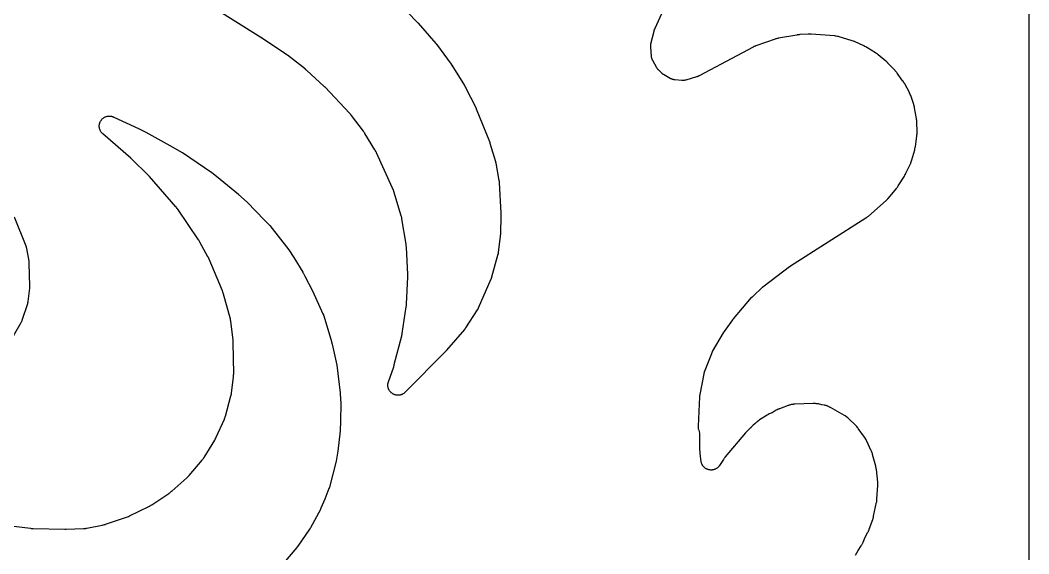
# Model space of a CAD drawing. Header units: millimetres. Extents: x 0 to 300, y 0 to 300.
# Drawn here: x 150 to 300, y 141.2 to 220.6 of the extents above; entities that cross this region are included whole.
import ezdxf

# ---------------------------------------------------------------- set-up
doc = ezdxf.new("R2010")
doc.units = ezdxf.units.MM
doc.layers.add('CUT', color=7, linetype='CONTINUOUS')

msp = doc.modelspace()

# ---------------------------------------------------------------- linework, layer by layer
at = {"layer": 'CUT'}
for points in [[(1.4375, 300.0625), (298.512, 300.0625), (299.3973, 300.0625), (299.4708, 300.0589), (299.5289, 300.0503), (299.586, 300.036), (299.6414, 300.0162), (299.6945, 299.991), (299.745, 299.9608), (299.7922, 299.9257), (299.8358, 299.8863), (299.8753, 299.8427), (299.9103, 299.7954), (299.9405, 299.745), (299.9657, 299.6918), (299.9855, 299.6365), (299.9998, 299.5794), (300.0084, 299.5212), (300.012, 299.4478), (300.012, 298.5625), (300.012, 1.4375)], [(206.1236, 223.3927), (209.0879, 220.3189), (209.0914, 220.3152), (209.0996, 220.3066), (209.1032, 220.3028), (209.1113, 220.2942), (209.1156, 220.2896), (209.1256, 220.2788), (209.1299, 220.2742), (209.1366, 220.2669), (209.1408, 220.2623), (209.1505, 220.2515), (209.1542, 220.2475), (209.1622, 220.2384), (209.1733, 220.2258), (209.1782, 220.2202), (211.7863, 217.1952), (211.7909, 217.1898), (211.8018, 217.177), (211.8064, 217.1715), (211.8171, 217.1586), (211.8228, 217.1518), (211.8359, 217.1357), (211.8415, 217.1288), (211.8502, 217.1179), (211.8557, 217.1111), (211.8683, 217.095), (211.8737, 217.0881), (211.8766, 217.0843), (211.8829, 217.076), (211.8975, 217.0566), (211.9038, 217.0482), (214.0715, 214.0951), (214.0757, 214.0894), (214.0853, 214.0761), (214.0894, 214.0704), (214.0989, 214.057), (214.1039, 214.0499), (214.1155, 214.0333), (214.1204, 214.0261), (214.1281, 214.0148), (214.1329, 214.0077), (214.144, 213.9911), (214.1487, 213.984), (214.1512, 213.98), (214.1568, 213.9715), (214.1696, 213.9514), (214.175, 213.9427), (216.0558, 210.9197), (216.0609, 210.9114), (216.0726, 210.8921), (216.0776, 210.8838), (216.0836, 210.8738), (216.0884, 210.8655), (216.0997, 210.846), (216.1044, 210.8377), (216.1119, 210.8244), (216.1166, 210.816), (216.1275, 210.7963), (216.1321, 210.7878), (216.1376, 210.7774), (216.1421, 210.7689), (216.1526, 210.749), (216.157, 210.7404), (217.7395, 207.6309), (217.744, 207.6219), (217.7544, 207.6009), (217.7588, 207.5918), (217.7641, 207.5808), (217.7685, 207.5717), (217.7784, 207.5504), (217.7826, 207.5413), (217.7892, 207.5268), (217.7933, 207.5176), (217.8027, 207.4961), (217.8067, 207.4869), (217.8116, 207.4756), (217.8155, 207.4664), (217.8244, 207.4447), (217.8282, 207.4354), (219.7796, 202.569), (219.7835, 202.5591), (219.7924, 202.536), (219.7962, 202.5261), (219.8007, 202.514), (219.8044, 202.5041), (219.8128, 202.4808), (219.8163, 202.4708), (219.8218, 202.455), (219.8252, 202.4449), (219.8331, 202.4215), (219.8364, 202.4114), (219.8403, 202.3991), (219.8435, 202.389), (219.8508, 202.3653), (219.8538, 202.3552), (220.6685, 199.5964), (220.6719, 199.5848), (220.6794, 199.5578), (220.6826, 199.5462), (220.6864, 199.5321), (220.6894, 199.5204), (220.6963, 199.4932), (220.6991, 199.4816), (220.7035, 199.4631), (220.7062, 199.4514), (220.7124, 199.424), (220.7149, 199.4123), (220.7179, 199.3979), (220.7203, 199.3862), (220.7257, 199.3586), (220.7279, 199.3468), (221.1943, 196.7886), (221.1968, 196.7746), (221.2022, 196.7418), (221.2044, 196.7277), (221.207, 196.7105), (221.209, 196.6964), (221.2134, 196.6635), (221.2152, 196.6493), (221.2178, 196.627), (221.2194, 196.6128), (221.2227, 196.5797), (221.2241, 196.5656), (221.2255, 196.5482), (221.2266, 196.534), (221.2289, 196.5009), (221.2298, 196.4866), (221.476, 191.9024), (221.4764, 191.8934), (221.4774, 191.8724), (221.4777, 191.8634), (221.4781, 191.8524), (221.4783, 191.8434), (221.4788, 191.8224), (221.479, 191.8133), (221.4792, 191.7991), (221.4793, 191.7901), (221.4793, 191.769), (221.4793, 191.76), (221.4793, 191.749), (221.4792, 191.74), (221.4788, 191.7189), (221.4786, 191.7099), (221.3986, 188.6935), (221.3983, 188.6832), (221.3974, 188.659), (221.3969, 188.6487), (221.3963, 188.6361), (221.3957, 188.6257), (221.3943, 188.6016), (221.3936, 188.5913), (221.3924, 188.575), (221.3916, 188.5646), (221.3896, 188.5406), (221.3886, 188.5303), (221.3874, 188.5177), (221.3864, 188.5074), (221.3838, 188.4834), (221.3826, 188.4731), (221.0999, 186.0985), (221.099, 186.0915), (221.097, 186.0753), (221.096, 186.0683), (221.0958, 186.0664), (221.0917, 186.0392), (221.0812, 185.9759), (221.0772, 185.954), (221.0701, 185.9213), (221.0516, 185.8434), (221.043, 185.81), (220.0934, 182.4038), (220.0891, 182.3888), (220.0788, 182.354), (220.0742, 182.3391), (220.0685, 182.3211), (220.0637, 182.3064), (220.0522, 182.2721), (220.0471, 182.2574), (220.0389, 182.2343), (220.0336, 182.2198), (220.0209, 182.1858), (220.0153, 182.1713), (220.0084, 182.1537), (220.0026, 182.1393), (219.9887, 182.1058), (219.9826, 182.0915), (218.1154, 177.7957), (218.1116, 177.787), (218.1055, 177.7733), (218.0955, 177.7517), (218.0802, 177.72), (218.0668, 177.6931), (218.0553, 177.6711), (218.0495, 177.66), (218.0468, 177.6551), (218.0329, 177.6303), (218.0009, 177.5751), (217.9812, 177.5427), (217.9732, 177.5302), (217.968, 177.5222), (216.235, 174.8684), (216.2271, 174.8564), (216.2084, 174.8287), (216.2002, 174.8169), (216.1902, 174.8026), (216.1819, 174.7909), (216.1623, 174.7639), (216.1538, 174.7523), (216.1403, 174.7342), (216.1316, 174.7228), (216.1112, 174.6964), (216.1023, 174.6851), (216.0914, 174.6715), (216.0824, 174.6603), (216.0611, 174.6346), (216.0519, 174.6236), (213.4136, 171.5282), (213.4092, 171.5231), (213.3989, 171.5111), (213.3944, 171.506), (213.3839, 171.494), (213.3783, 171.4877), (213.3652, 171.4731), (213.3596, 171.4669), (213.3507, 171.4571), (213.3451, 171.451), (213.3319, 171.4369), (213.3262, 171.4308), (213.3232, 171.4276), (213.3163, 171.4204), (213.3002, 171.4038), (213.2933, 171.3967), (207.243, 165.281), (207.2117, 165.2508), (207.1509, 165.1952), (207.0816, 165.1379), (207.0337, 165.1022), (206.959, 165.0521), (206.9077, 165.0213), (206.8285, 164.9789), (206.7744, 164.9534), (206.6913, 164.9191), (206.6349, 164.8991), (206.5488, 164.8733), (206.4907, 164.859), (206.4024, 164.8419), (206.3432, 164.8335), (206.2537, 164.8253), (206.1939, 164.8228), (206.104, 164.8236), (206.0443, 164.8271), (205.955, 164.8368), (205.8959, 164.8463), (205.8079, 164.8649), (205.7501, 164.8802), (205.6644, 164.9074), (205.6084, 164.9284), (205.5259, 164.9641), (205.4723, 164.9906), (205.3937, 165.0343), (205.343, 165.066), (205.2692, 165.1174), (205.2219, 165.154), (205.1536, 165.2124), (205.1102, 165.2536), (205.0481, 165.3186), (205.0089, 165.3638), (204.9536, 165.4347), (204.9192, 165.4836), (204.8713, 165.5596), (204.8419, 165.6118), (204.8017, 165.6922), (204.7777, 165.747), (204.7458, 165.831), (204.7274, 165.8879), (204.704, 165.9747), (204.6913, 166.0332), (204.6767, 166.1219), (204.67, 166.1813), (204.6643, 166.271), (204.6635, 166.3309), (204.6668, 166.4207), (204.672, 166.4803), (204.6842, 166.5693), (204.6953, 166.6281), (204.7164, 166.7155), (204.7396, 166.7945), (204.7534, 166.8373), (205.5359, 169.0749), (205.5399, 169.0868), (205.5654, 169.1647), (205.5691, 169.1767), (205.599, 169.2752), (205.6025, 169.2873), (205.6246, 169.3661), (205.6279, 169.3783), (206.7304, 173.6534), (206.734, 173.6682), (206.7563, 173.7646), (206.7595, 173.7795), (206.7844, 173.9012), (206.7872, 173.9162), (206.8046, 174.0136), (206.8071, 174.0286), (207.4112, 178.0034), (207.4134, 178.019), (207.4261, 178.1209), (207.4279, 178.1366), (207.4405, 178.2649), (207.4419, 178.2806), (207.4493, 178.3831), (207.4502, 178.3988), (207.6338, 182.4311), (207.6343, 182.4456), (207.6363, 182.5399), (207.6364, 182.5544), (207.6361, 182.6728), (207.6359, 182.6873), (207.6333, 182.7816), (207.6328, 182.7961), (207.4231, 186.8838), (207.422, 186.9007), (207.4133, 187.0104), (207.4117, 187.0273), (207.3969, 187.1646), (207.3948, 187.1814), (207.3799, 187.2904), (207.3774, 187.3071), (206.7545, 191.068), (206.751, 191.0872), (206.7262, 191.2117), (206.7221, 191.2308), (206.6859, 191.3859), (206.6812, 191.4048), (206.6483, 191.5274), (206.643, 191.5462), (205.5443, 195.1705), (205.5382, 195.1894), (205.4967, 195.3117), (205.49, 195.3304), (205.4328, 195.482), (205.4255, 195.5005), (205.3759, 195.6198), (205.368, 195.638), (202.9679, 200.9151), (202.9601, 200.9317), (202.9072, 201.0391), (202.8988, 201.0555), (202.8283, 201.1881), (202.8194, 201.2043), (202.7601, 201.3082), (202.7507, 201.3241), (201.2318, 203.8034), (201.2241, 203.8156), (201.1734, 203.8941), (201.1655, 203.9061), (201.0995, 204.003), (201.0912, 204.0148), (201.0368, 204.0908), (201.0283, 204.1024), (199.2405, 206.4763), (199.2303, 206.4894), (199.1627, 206.5741), (199.1522, 206.587), (199.0644, 206.6909), (199.0535, 206.7035), (198.9814, 206.7843), (198.9701, 206.7966), (195.3304, 210.6519), (195.3232, 210.6594), (195.273, 210.7108), (195.2652, 210.7186), (195.2014, 210.7815), (195.1936, 210.789), (195.1424, 210.8378), (195.1339, 210.8457), (192.6227, 213.1435), (192.6146, 213.1508), (192.5578, 213.2009), (192.549, 213.2085), (192.477, 213.2696), (192.4682, 213.2769), (192.4103, 213.3241), (192.4008, 213.3317), (189.7294, 215.4219), (189.7208, 215.4286), (189.66, 215.4743), (189.6506, 215.4813), (189.5738, 215.5368), (189.5644, 215.5435), (189.5029, 215.5862), (189.4927, 215.5931), (185.8682, 218.0017), (185.8651, 218.0037), (185.8442, 218.0175), (185.8409, 218.0196), (185.8146, 218.0366), (185.8114, 218.0386), (185.7906, 218.0519), (185.7872, 218.0541), (171.6738, 226.9208)], [(274.2393, 141.0432), (274.6072, 141.7208), (275.0675, 142.3973), (275.0759, 142.4099), (275.1293, 142.4928), (275.1373, 142.5056), (275.1681, 142.5562), (275.1832, 142.5825), (275.277, 142.7556), (275.2908, 142.7827), (275.3163, 142.8361), (275.3227, 142.8498), (275.3629, 142.9398), (275.369, 142.9537), (275.6762, 143.6898), (276.0782, 144.4303), (276.0835, 144.4403), (276.1198, 144.5101), (276.1251, 144.5206), (276.1479, 144.5668), (276.1585, 144.5893), (276.2213, 144.731), (276.2306, 144.753), (276.2459, 144.7916), (276.2499, 144.8021), (276.2773, 144.8749), (276.2816, 144.8868), (276.7966, 146.3522), (276.8029, 146.3711), (276.8416, 146.4942), (276.8472, 146.5132), (276.8907, 146.6693), (276.8957, 146.6885), (276.9262, 146.814), (276.9306, 146.8333), (277.3629, 148.9079), (277.3649, 148.9182), (277.3787, 148.9905), (277.3806, 149.0013), (277.3888, 149.0489), (277.3922, 149.0719), (277.4112, 149.2156), (277.4137, 149.2378), (277.4173, 149.2765), (277.4181, 149.2861), (277.4199, 149.3055), (277.4208, 149.316), (277.4263, 149.3888), (277.4271, 149.4006), (277.5394, 151.409), (277.5399, 151.4211), (277.5427, 151.4993), (277.543, 151.5113), (277.5438, 151.5584), (277.5437, 151.5824), (277.5398, 151.7389), (277.5388, 151.7629), (277.5357, 151.8099), (277.5348, 151.8219), (277.5282, 151.8999), (277.5271, 151.9119), (277.3299, 153.7873), (277.3286, 153.7982), (277.3192, 153.8743), (277.3177, 153.8856), (277.3145, 153.9081), (277.3135, 153.9158), (277.3064, 153.9653), (277.3025, 153.989), (277.2752, 154.1367), (277.2706, 154.1594), (277.2618, 154.1986), (277.2593, 154.2092), (277.2414, 154.2824), (277.2384, 154.2943), (276.7773, 156.0299), (276.7737, 156.0427), (276.7498, 156.1251), (276.746, 156.1378), (276.7306, 156.187), (276.7221, 156.2121), (276.6636, 156.3735), (276.6541, 156.3981), (276.6343, 156.4458), (276.6304, 156.4551), (276.6213, 156.4771), (276.6161, 156.4893), (276.5815, 156.568), (276.576, 156.58), (275.8702, 158.0924), (275.8643, 158.1048), (275.8246, 158.1851), (275.8183, 158.1973), (275.7934, 158.245), (275.78, 158.2691), (275.6898, 158.4236), (275.6754, 158.4471), (275.6462, 158.4923), (275.6385, 158.5037), (275.5882, 158.5777), (275.5803, 158.589), (275.5797, 158.5899), (274.6499, 159.8917), (274.6418, 159.9028), (274.5881, 159.9744), (274.5797, 159.9853), (274.5465, 160.0276), (274.529, 160.0488), (274.4121, 160.1842), (274.3937, 160.2046), (274.3567, 160.2437), (274.3471, 160.2536), (274.2842, 160.3171), (274.2744, 160.3268), (273.1789, 161.3827), (273.1772, 161.3844), (273.168, 161.393), (273.108, 161.4485), (273.0987, 161.4569), (273.0619, 161.4895), (273.0427, 161.5058), (272.9176, 161.6076), (272.8773, 161.6377), (272.7441, 161.7287), (272.723, 161.7425), (272.6813, 161.7685), (272.6705, 161.775), (272.6002, 161.8168), (272.5894, 161.8231), (270.4896, 163.0125), (270.4759, 163.02), (270.3863, 163.0678), (270.3725, 163.0749), (270.3179, 163.1022), (270.2896, 163.1154), (270.1062, 163.1954), (270.0477, 163.2173), (270.0303, 163.2229), (270.0148, 163.2286), (269.8599, 163.2769), (269.857, 163.2778), (269.8563, 163.278), (269.8207, 163.2891), (269.7902, 163.2978), (269.7302, 163.3131), (269.7147, 163.3168), (269.6142, 163.3396), (269.5986, 163.3429), (269.217, 163.4188), (268.7015, 163.525), (268.6839, 163.5283), (268.5689, 163.5484), (268.5512, 163.5513), (268.4819, 163.5612), (268.4462, 163.5653), (268.4194, 163.5675), (268.4017, 163.5695), (268.2829, 163.5789), (268.2138, 163.5847), (268.2037, 163.5852), (268.1746, 163.5876), (268.1395, 163.5893), (268.0711, 163.5908), (268.0536, 163.5909), (267.9396, 163.5899), (267.922, 163.5895), (265.205, 163.4877), (265.1912, 163.487), (265.1746, 163.486), (265.1462, 163.485), (265.1303, 163.4842), (265.0271, 163.4777), (265.0112, 163.4765), (264.9494, 163.4709), (264.9178, 163.4673), (264.716, 163.4383), (264.6535, 163.4259), (264.4559, 163.3758), (264.4253, 163.3671), (264.366, 163.3487), (264.3509, 163.3437), (264.253, 163.3104), (264.238, 163.3051), (262.9045, 162.8113), (262.8927, 162.8068), (262.8164, 162.7767), (262.8047, 162.7719), (262.7593, 162.7529), (262.7362, 162.7426), (262.5878, 162.673), (262.5652, 162.6618), (262.5215, 162.639), (262.5104, 162.6331), (262.4385, 162.5936), (262.4276, 162.5875), (261.8091, 162.231), (261.5449, 162.1172), (261.5336, 162.1122), (261.4606, 162.0789), (261.4494, 162.0736), (261.4059, 162.0527), (261.3839, 162.0416), (261.2423, 161.9662), (261.2207, 161.9541), (261.1791, 161.9297), (261.1685, 161.9234), (261.1001, 161.8814), (261.0897, 161.8748), (259.9661, 161.1521), (259.9548, 161.1447), (259.8818, 161.0954), (259.8706, 161.0876), (259.8274, 161.057), (259.8057, 161.0408), (259.6667, 160.9326), (259.6457, 160.9155), (259.6055, 160.8811), (259.5953, 160.8721), (259.5296, 160.8134), (259.5196, 160.8043), (259.2547, 160.5564), (259.0155, 160.3593), (259.0059, 160.3513), (258.944, 160.2981), (258.9346, 160.2899), (258.8981, 160.2571), (258.8798, 160.24), (258.763, 160.1262), (258.7454, 160.1083), (258.7118, 160.0727), (258.7033, 160.0634), (258.6485, 160.003), (258.6402, 159.9936), (258.5834, 159.9281), (258.1932, 159.5629), (258.1803, 159.5505), (258.0979, 159.4686), (258.0854, 159.4558), (257.9851, 159.35), (257.973, 159.3369), (257.8956, 159.2502), (257.8838, 159.2367), (254.8603, 155.642), (254.8488, 155.6278), (254.775, 155.5344), (254.7638, 155.5199), (254.6748, 155.3999), (254.6641, 155.385), (254.5962, 155.2873), (254.5859, 155.2721), (253.9947, 154.3641), (253.9694, 154.3273), (253.9334, 154.2775), (253.8964, 154.231), (253.8585, 154.1876), (253.7983, 154.1253), (253.7563, 154.0858), (253.6905, 154.0295), (253.6449, 153.9942), (253.574, 153.9445), (253.5252, 153.9138), (253.4498, 153.8712), (253.3983, 153.8452), (253.3192, 153.8101), (253.2654, 153.7892), (253.1833, 153.7618), (253.1277, 153.7462), (253.0433, 153.7268), (252.9866, 153.7166), (252.9007, 153.7055), (252.8432, 153.7008), (252.7567, 153.6979), (252.699, 153.6988), (252.6126, 153.7042), (252.5553, 153.7106), (252.4698, 153.7244), (252.4134, 153.7363), (252.3296, 153.7582), (252.2745, 153.7754), (252.1933, 153.8053), (252.1401, 153.8277), (252.0621, 153.8653), (252.0114, 153.8927), (251.9373, 153.9376), (251.8895, 153.9698), (251.8201, 154.0216), (251.7756, 154.0582), (251.7114, 154.1165), (251.6707, 154.1572), (251.6124, 154.2213), (251.5758, 154.2658), (251.524, 154.3352), (251.4917, 154.3831), (251.4469, 154.4571), (251.4194, 154.5078), (251.3818, 154.5858), (251.3593, 154.6389), (251.3295, 154.7202), (251.3122, 154.7752), (251.2903, 154.859), (251.2739, 154.9367), (251.266, 154.9793), (251.1516, 155.689), (251.0931, 156.8401), (251.0977, 158.7323), (251.0976, 158.747), (251.0955, 158.8426), (251.095, 158.8573), (251.0923, 158.9147), (251.0902, 158.9441), (251.0722, 159.1319), (251.0637, 159.1901), (251.0278, 159.3726), (251.0137, 159.4298), (250.9601, 159.6079), (250.9405, 159.6634), (250.9, 159.7619), (250.8869, 160.0214), (250.8865, 160.0319), (250.8855, 160.0565), (250.8852, 160.067), (250.8848, 160.0798), (250.8846, 160.0904), (250.8842, 160.1149), (250.8841, 160.1255), (250.8841, 160.1421), (250.8841, 160.1526), (250.8843, 160.1772), (250.8845, 160.1877), (250.8847, 160.2006), (250.885, 160.2111), (250.8858, 160.2357), (250.8862, 160.2462), (251.0755, 164.6043), (251.0763, 164.6207), (251.0787, 164.6589), (251.0799, 164.6753), (251.0815, 164.6952), (251.0829, 164.7115), (251.0867, 164.7496), (251.0884, 164.7659), (251.0914, 164.7916), (251.0935, 164.8078), (251.0986, 164.8458), (251.101, 164.862), (251.104, 164.8818), (251.1066, 164.8979), (251.1131, 164.9356), (251.1161, 164.9518), (251.6997, 167.999), (251.7016, 168.0089), (251.7047, 168.0243), (251.7136, 168.0635), (251.7301, 168.1293), (251.7379, 168.1585), (251.7384, 168.1603), (251.7472, 168.1892), (251.768, 168.2537), (251.7812, 168.2917), (251.7867, 168.3065), (251.7903, 168.3159), (252.8451, 171.0515), (252.8478, 171.0583), (252.854, 171.074), (252.8567, 171.0807), (252.8574, 171.0826), (252.8685, 171.1087), (252.8952, 171.1693), (252.9048, 171.1901), (252.9203, 171.221), (252.9589, 171.2939), (252.9762, 171.325), (254.6042, 174.1278), (254.6095, 174.1368), (254.6219, 174.1578), (254.6273, 174.1667), (254.6339, 174.1774), (254.6393, 174.1862), (254.6522, 174.2066), (254.6577, 174.2153), (254.6666, 174.2291), (254.6723, 174.2378), (254.6856, 174.258), (254.6914, 174.2666), (254.6985, 174.2771), (254.7043, 174.2856), (254.7181, 174.3055), (254.7241, 174.314), (255.9592, 176.0495), (255.9652, 176.0578), (255.9793, 176.0772), (255.9854, 176.0855), (255.9929, 176.0955), (255.9991, 176.1037), (256.0136, 176.1227), (256.0199, 176.1308), (256.0299, 176.1436), (256.0363, 176.1517), (256.0512, 176.1704), (256.0577, 176.1783), (256.0657, 176.188), (256.0722, 176.1959), (256.0876, 176.2143), (256.0943, 176.2221), (258.781, 179.3496), (258.7886, 179.3583), (258.8066, 179.3787), (258.8144, 179.3874), (258.8239, 179.398), (258.8318, 179.4065), (258.8503, 179.4265), (258.8583, 179.4349), (258.871, 179.4483), (258.8791, 179.4566), (258.8981, 179.4761), (258.9063, 179.4843), (258.9164, 179.4944), (258.9247, 179.5025), (258.9442, 179.5215), (258.9526, 179.5295), (260.4169, 180.9143), (260.426, 180.9228), (260.4473, 180.9425), (260.4565, 180.9508), (260.4678, 180.9609), (260.4772, 180.9692), (260.4991, 180.9882), (260.5085, 180.9963), (260.5235, 181.009), (260.5331, 181.017), (260.5555, 181.0354), (260.5651, 181.0432), (260.577, 181.0527), (260.5867, 181.0604), (260.6097, 181.0782), (260.6195, 181.0858), (264.4302, 183.9643), (264.4359, 183.9686), (264.4494, 183.9786), (264.4552, 183.9829), (264.4689, 183.9929), (264.4761, 183.9981), (264.4931, 184.0102), (264.5004, 184.0154), (264.5119, 184.0234), (264.5191, 184.0284), (264.536, 184.0401), (264.5433, 184.045), (264.5472, 184.0476), (264.556, 184.0534), (264.5765, 184.0669), (264.5854, 184.0726), (275.7705, 191.213), (275.7795, 191.2188), (275.8419, 191.2603), (275.8512, 191.2665), (275.8916, 191.2945), (275.9108, 191.3083), (276.0289, 191.397), (276.0468, 191.411), (276.0775, 191.4359), (276.0858, 191.4428), (276.1425, 191.4905), (276.1516, 191.4983), (278.7716, 193.7965), (278.7806, 193.8046), (278.8384, 193.8574), (278.8472, 193.8656), (278.8813, 193.8981), (278.8984, 193.915), (279.0074, 194.0274), (279.0239, 194.045), (279.0553, 194.0801), (279.0632, 194.0891), (279.1143, 194.1485), (279.122, 194.1577), (280.3112, 195.5984), (280.3234, 195.6136), (280.4009, 195.714), (280.4126, 195.7296), (280.5057, 195.8587), (280.5168, 195.8747), (280.5876, 195.9799), (280.5983, 195.9963), (281.5068, 197.4455), (281.5165, 197.4616), (281.5779, 197.5667), (281.5871, 197.583), (281.6599, 197.7172), (281.6686, 197.7338), (281.7233, 197.8425), (281.7315, 197.8594), (282.4392, 199.382), (282.4438, 199.3922), (282.4757, 199.4643), (282.4803, 199.4751), (282.5003, 199.5227), (282.5094, 199.5458), (282.5633, 199.6912), (282.5712, 199.7139), (282.5841, 199.7533), (282.5875, 199.7641), (282.6102, 199.8385), (282.6138, 199.8507), (283.0363, 201.3454), (283.0416, 201.3654), (283.0736, 201.4955), (283.0782, 201.5156), (283.1127, 201.6802), (283.1166, 201.7004), (283.1395, 201.8325), (283.1427, 201.8528), (283.3563, 203.3919), (283.3579, 203.4041), (283.3672, 203.4836), (283.3686, 203.4959), (283.3732, 203.5438), (283.3751, 203.5683), (283.384, 203.7281), (283.3849, 203.7527), (283.3856, 203.8009), (283.3857, 203.8132), (283.3852, 203.8932), (283.385, 203.9055), (283.3415, 205.5569), (283.3411, 205.5674), (283.338, 205.6403), (283.3374, 205.6511), (283.3344, 205.6989), (283.3326, 205.7219), (283.3182, 205.8649), (283.3155, 205.8869), (283.3103, 205.925), (283.3087, 205.9354), (283.2976, 206.0067), (283.2957, 206.0182), (283.016, 207.6077), (283.014, 207.6186), (282.9992, 207.6944), (282.9969, 207.7057), (282.9862, 207.7552), (282.9806, 207.7789), (282.9426, 207.9263), (282.9363, 207.9489), (282.9246, 207.9879), (282.9213, 207.9984), (282.898, 208.0712), (282.8941, 208.0829), (282.4371, 209.4139), (282.4333, 209.4245), (282.4063, 209.4986), (282.4021, 209.5096), (282.3835, 209.5578), (282.374, 209.5809), (282.312, 209.7233), (282.302, 209.7451), (282.2838, 209.7825), (282.2788, 209.7926), (282.2435, 209.8622), (282.2377, 209.8734), (281.5537, 211.1536), (281.5442, 211.1709), (281.4802, 211.2817), (281.4701, 211.2986), (281.3853, 211.4349), (281.3746, 211.4515), (281.3035, 211.5578), (281.2923, 211.574), (280.4515, 212.7467), (280.4395, 212.7629), (280.3594, 212.867), (280.3468, 212.8828), (280.2421, 213.0099), (280.229, 213.0253), (280.1421, 213.1237), (280.1285, 213.1386), (279.1112, 214.2159), (279.0978, 214.2297), (279.009, 214.3178), (278.9952, 214.3312), (278.8803, 214.4382), (278.866, 214.4511), (278.7718, 214.5333), (278.7571, 214.5458), (277.6131, 215.4818), (277.5981, 215.4936), (277.4998, 215.569), (277.4845, 215.5803), (277.3583, 215.6709), (277.3426, 215.6817), (277.2397, 215.7507), (277.2237, 215.761), (275.9126, 216.5806), (275.8959, 216.5907), (275.7859, 216.6546), (275.7688, 216.6641), (275.6283, 216.7397), (275.6109, 216.7487), (275.497, 216.8052), (275.4793, 216.8136), (274.0719, 217.4561), (274.0531, 217.4643), (273.93, 217.5154), (273.911, 217.523), (273.7545, 217.5818), (273.7352, 217.5887), (273.6089, 217.6314), (273.5893, 217.6376), (271.7975, 218.1752), (271.7816, 218.1797), (271.6778, 218.2077), (271.6617, 218.2118), (271.599, 218.227), (271.5666, 218.2338), (271.3551, 218.2725), (271.3224, 218.2776), (271.2583, 218.2857), (271.2419, 218.2876), (271.1348, 218.2981), (271.1183, 218.2995), (267.6342, 218.5465), (267.6157, 218.5475), (267.4956, 218.5523), (267.4771, 218.5528), (267.3263, 218.5541), (267.3078, 218.554), (267.1876, 218.5514), (267.1691, 218.5507), (265.9778, 218.488), (265.9596, 218.4868), (265.8412, 218.477), (265.823, 218.4752), (265.675, 218.4583), (265.6568, 218.4559), (265.5393, 218.4389), (265.5213, 218.436), (262.7642, 217.9502), (262.7522, 217.948), (262.6743, 217.9326), (262.6623, 217.9301), (262.6156, 217.9199), (262.5918, 217.9142), (262.4381, 217.874), (262.4146, 217.8673), (262.3689, 217.8533), (262.3572, 217.8497), (262.2817, 217.8249), (262.2702, 217.8209), (259.421, 216.8213), (259.4109, 216.8177), (259.3407, 216.7916), (259.3302, 216.7876), (259.2845, 216.7697), (259.2626, 216.7606), (259.1275, 216.7013), (259.1068, 216.6917), (259.0712, 216.6745), (259.0616, 216.6697), (258.9956, 216.6362), (258.9849, 216.6307), (250.9505, 212.352), (250.9403, 212.3467), (250.9243, 212.3384), (250.8827, 212.3183), (250.8119, 212.2862), (250.7801, 212.2725), (250.7781, 212.2717), (250.7458, 212.2593), (250.6726, 212.2327), (250.6288, 212.2181), (250.6115, 212.2128), (250.6005, 212.2095), (248.9852, 211.7377), (248.9754, 211.7349), (248.9698, 211.7333), (248.9134, 211.7195), (248.8314, 211.7022), (248.7369, 211.6874), (248.6735, 211.6809), (248.578, 211.6763), (248.4942, 211.6767), (248.4361, 211.6788), (248.4304, 211.6792), (248.4201, 211.68), (247.3375, 211.7674), (247.2977, 211.7715), (247.2249, 211.7807), (247.146, 211.7942), (247.0939, 211.8055), (247.0165, 211.826), (246.9657, 211.8419), (246.8904, 211.8692), (246.8411, 211.8895), (246.7686, 211.9234), (246.7036, 211.9573), (246.6685, 211.9767), (245.6871, 212.5458), (245.6789, 212.5506), (245.666, 212.5583), (245.6335, 212.5786), (245.5925, 212.6054), (245.5377, 212.6441), (245.4854, 212.6842), (245.4337, 212.7269), (245.3971, 212.7595), (245.369, 212.7856), (245.3583, 212.796), (245.3514, 212.8027), (244.9669, 213.1838), (244.9596, 213.1912), (244.9481, 213.2029), (244.9194, 213.2334), (244.8836, 213.2732), (244.837, 213.3296), (244.7934, 213.3869), (244.7514, 213.447), (244.7226, 213.492), (244.7009, 213.5278), (244.6927, 213.542), (244.6876, 213.5511), (244.0662, 214.6598), (244.0603, 214.6705), (244.0539, 214.6822), (244.0294, 214.7309), (243.9983, 214.7974), (243.9661, 214.8759), (243.9471, 214.9291), (243.9225, 215.0102), (243.9086, 215.065), (243.8917, 215.1481), (243.8804, 215.2207), (243.8737, 215.2748), (243.8724, 215.2881), (243.8714, 215.3001), (243.7671, 216.6053), (243.7662, 216.6171), (243.765, 216.6357), (243.763, 216.6833), (243.7622, 216.7441), (243.7649, 216.8274), (243.7714, 216.909), (243.7818, 216.9917), (243.7922, 217.0516), (243.8016, 217.0983), (243.8057, 217.1165), (243.8084, 217.1281), (244.2624, 219.0012), (244.2661, 219.0159), (244.275, 219.0501), (244.2789, 219.0647), (244.2839, 219.0825), (244.2881, 219.0971), (244.2981, 219.131), (244.3025, 219.1455), (244.3097, 219.1683), (244.3144, 219.1827), (244.3256, 219.2162), (244.3305, 219.2305), (244.3366, 219.248), (244.3418, 219.2622), (244.3541, 219.2954), (244.3595, 219.3095), (244.4243, 219.4754), (246.2239, 223.3618)], [(149.0457, 145.3686), (151.4945, 145.0318), (151.5115, 145.0297), (151.622, 145.0177), (151.639, 145.0161), (151.7781, 145.005), (151.7952, 145.0039), (151.9062, 144.9982), (151.9232, 144.9976), (156.6053, 144.8915), (156.6141, 144.8914), (156.6749, 144.8909), (156.6842, 144.8909), (156.76, 144.8914), (156.7692, 144.8916), (156.8291, 144.893), (156.8389, 144.8933), (159.4135, 144.9942), (159.4241, 144.9948), (159.4979, 144.999), (159.509, 144.9997), (159.5574, 145.0033), (159.5807, 145.0056), (159.7255, 145.0222), (159.7478, 145.0252), (159.7864, 145.0311), (159.7969, 145.0328), (159.869, 145.0451), (159.8807, 145.0472), (162.1756, 145.4868), (162.196, 145.4911), (162.3284, 145.5213), (162.3487, 145.5263), (162.5134, 145.5699), (162.5335, 145.5756), (162.6635, 145.615), (162.6834, 145.6214), (165.7947, 146.6824), (165.8127, 146.6888), (165.9287, 146.7326), (165.9464, 146.7396), (166.0902, 146.7991), (166.1077, 146.8067), (166.2208, 146.8577), (166.238, 146.8658), (169.107, 148.2725), (169.1245, 148.2815), (169.2374, 148.3415), (169.2546, 148.351), (169.3937, 148.431), (169.4106, 148.441), (169.5194, 148.5084), (169.5359, 148.519), (172.1009, 150.2256), (172.1182, 150.2375), (172.2289, 150.3169), (172.2457, 150.3294), (172.3811, 150.4338), (172.3975, 150.4469), (172.5024, 150.5339), (172.5184, 150.5476), (174.7466, 152.5293), (174.7619, 152.5434), (174.8599, 152.6369), (174.8747, 152.6516), (174.9936, 152.773), (175.0079, 152.7882), (175.0992, 152.8882), (175.1129, 152.9038), (177.0479, 155.1784), (177.0549, 155.1867), (177.103, 155.2454), (177.1101, 155.2542), (177.1409, 155.2932), (177.1553, 155.3123), (177.2431, 155.4332), (177.2563, 155.4521), (177.2785, 155.4854), (177.2845, 155.4944), (177.325, 155.5575), (177.3315, 155.5678), (178.9122, 158.1391), (178.9223, 158.1561), (178.9858, 158.2675), (178.9953, 158.2848), (179.0704, 158.4271), (179.0793, 158.4447), (179.1354, 158.5601), (179.1437, 158.578), (180.3543, 161.2921), (180.3586, 161.3019), (180.3878, 161.3706), (180.392, 161.3809), (180.4103, 161.4263), (180.4187, 161.4483), (180.4683, 161.5867), (180.4755, 161.6082), (180.4874, 161.6457), (180.4905, 161.6559), (180.5115, 161.7267), (180.5148, 161.7382), (181.3346, 164.72), (181.3373, 164.7302), (181.3556, 164.8016), (181.3582, 164.8123), (181.3693, 164.8593), (181.3742, 164.8821), (181.4022, 165.0245), (181.4061, 165.0465), (181.4121, 165.0849), (181.4136, 165.0953), (181.4237, 165.1675), (181.4252, 165.1792), (181.7066, 167.5336), (181.7086, 167.5531), (181.7195, 167.6797), (181.7209, 167.6992), (181.7295, 167.8584), (181.7302, 167.878), (181.7329, 168.005), (181.733, 168.0246), (181.6798, 172.6558), (181.6793, 172.6726), (181.675, 172.782), (181.6741, 172.7988), (181.6648, 172.9359), (181.6634, 172.9527), (181.653, 173.0616), (181.6511, 173.0784), (181.3097, 175.823), (181.3066, 175.8444), (181.2842, 175.9834), (181.2804, 176.0047), (181.246, 176.1778), (181.2414, 176.199), (181.209, 176.336), (181.2037, 176.357), (180.2366, 179.8758), (180.2311, 179.8947), (180.1933, 180.0166), (180.1872, 180.0353), (180.1347, 180.1866), (180.128, 180.205), (180.0822, 180.3242), (180.0749, 180.3424), (178.0724, 185.09), (178.0664, 185.1037), (178.0263, 185.1924), (178.02, 185.206), (177.9669, 185.3161), (177.9603, 185.3295), (177.9158, 185.4162), (177.9088, 185.4294), (176.7151, 187.6195), (176.7079, 187.6322), (176.6607, 187.7141), (176.6533, 187.7267), (176.5914, 187.828), (176.5837, 187.8404), (176.5325, 187.9199), (176.5245, 187.9321), (173.4253, 192.5006), (173.4147, 192.5157), (173.3445, 192.6126), (173.3335, 192.6273), (173.2417, 192.7462), (173.2302, 192.7606), (173.1542, 192.8531), (173.1423, 192.8671), (169.1998, 197.3725), (169.1926, 197.3807), (169.1415, 197.437), (169.1335, 197.4456), (169.0685, 197.5145), (169.0605, 197.5228), (169.008, 197.5763), (168.9993, 197.5849), (166.5675, 199.9647), (166.5617, 199.9702), (166.5218, 200.0083), (166.5156, 200.0141), (166.4652, 200.0608), (166.459, 200.0664), (166.4187, 200.1028), (166.412, 200.1087), (162.268, 203.7316), (162.2354, 203.7616), (162.177, 203.8179), (162.1164, 203.8825), (162.0782, 203.9274), (162.0242, 203.9976), (161.9906, 204.0461), (161.9438, 204.1213), (161.9151, 204.1728), (161.8759, 204.2523), (161.8524, 204.3064), (161.8212, 204.3893), (161.8032, 204.4454), (161.7803, 204.531), (161.7678, 204.5886), (161.7535, 204.676), (161.7468, 204.7346), (161.7411, 204.823), (161.7401, 204.882), (161.7431, 204.9705), (161.748, 205.0293), (161.7597, 205.1171), (161.7704, 205.1751), (161.7906, 205.2613), (161.8069, 205.318), (161.8356, 205.4018), (161.8574, 205.4566), (161.8941, 205.5372), (161.9212, 205.5895), (161.9657, 205.6661), (161.9978, 205.7156), (162.0496, 205.7875), (162.0864, 205.8335), (162.145, 205.8999), (162.1862, 205.9422), (162.251, 206.0025), (162.2962, 206.0405), (162.3666, 206.0941), (162.4153, 206.1275), (162.4907, 206.1739), (162.5423, 206.2024), (162.622, 206.2412), (162.6762, 206.2644), (162.7592, 206.2952), (162.8154, 206.313), (162.9011, 206.3355), (162.9588, 206.3476), (163.0463, 206.3616), (163.1049, 206.368), (163.1933, 206.3733), (163.2523, 206.3739), (163.3408, 206.3705), (163.3995, 206.3653), (163.4873, 206.3532), (163.5452, 206.3422), (163.6314, 206.3216), (163.688, 206.305), (163.7716, 206.2759), (163.8469, 206.2456), (163.8876, 206.228), (167.5773, 204.5242), (168.6511, 203.984), (172.2485, 201.9984), (174.0658, 200.9477), (174.0706, 200.9449), (174.0818, 200.9383), (174.0865, 200.9355), (174.0962, 200.9298), (178.4732, 197.9795), (179.155, 197.4468), (182.4404, 194.7407), (182.4404, 194.7406), (182.443, 194.7382), (182.4625, 194.7204), (183.7155, 193.572), (186.3372, 190.8912), (186.4686, 190.7501), (186.482, 190.7358), (186.5767, 190.6343), (187.0899, 190.0836), (189.9219, 186.4847), (190.6822, 185.3383), (191.9985, 183.1335), (192.0779, 182.9845), (192.1099, 182.9243), (192.3062, 182.5558), (193.4766, 180.358), (195.0019, 176.9615), (195.0788, 176.7747), (195.0803, 176.7711), (195.0816, 176.7676), (195.0927, 176.7365), (195.0973, 176.7232), (195.1029, 176.7068), (195.1074, 176.6934), (195.1175, 176.6619), (195.1217, 176.6484), (196.2827, 172.8451), (196.2946, 172.7929), (196.2973, 172.7813), (196.3752, 172.4401), (197.0961, 169.2823), (197.5689, 165.2052), (197.5696, 165.1992), (197.5711, 165.1854), (197.5717, 165.1795), (197.5732, 165.1655), (197.5739, 165.1582), (197.5755, 165.141), (197.5762, 165.1337), (197.5772, 165.1221), (197.5777, 165.1148), (197.5791, 165.0979), (197.5796, 165.0906), (197.5799, 165.0866), (197.5804, 165.0779), (197.5817, 165.0578), (197.5821, 165.0491), (197.6542, 163.6179), (197.6208, 160.9612), (197.565, 159.5381), (197.2265, 156.4919), (197, 155.04), (195.986, 151.1724), (195.982, 151.1578), (195.9725, 151.1239), (195.9683, 151.1093), (195.963, 151.0917), (195.9586, 151.0772), (195.9479, 151.0436), (195.9432, 151.0292), (195.9357, 151.0066), (195.9307, 150.9923), (195.922, 150.9676), (195.9131, 150.945), (195.9084, 150.9334), (195.2703, 149.3784), (194.7137, 148.0274), (194.7092, 148.0166), (194.6985, 147.9916), (194.6938, 147.9809), (194.6881, 147.9678), (194.6833, 147.9572), (194.6728, 147.9344), (194.6717, 147.9321), (194.6597, 147.9075), (194.6545, 147.897), (194.648, 147.8842), (194.6426, 147.8737), (194.6299, 147.8494), (194.6244, 147.839), (193.1532, 145.1062), (193.1472, 145.0953), (193.1331, 145.07), (193.127, 145.0592), (193.1195, 145.0461), (193.1132, 145.0353), (193.0984, 145.0104), (193.092, 144.9998), (193.0818, 144.9831), (193.0752, 144.9725), (193.0598, 144.948), (193.0531, 144.9375), (193.0448, 144.9248), (193.038, 144.9145), (193.0218, 144.8904), (193.0148, 144.8801), (191.29, 142.3818), (191.2728, 142.3569), (191.2664, 142.3478), (191.2512, 142.3264), (191.2447, 142.3173), (191.2366, 142.3062), (191.23, 142.2972), (191.2143, 142.2762), (191.2075, 142.2673), (191.1967, 142.2532), (191.1898, 142.2443), (191.1737, 142.2237), (191.1667, 142.215), (191.1581, 142.2043), (191.151, 142.1956), (191.1343, 142.1755), (191.1271, 142.1669), (189.1462, 139.8341)], [(149.0992, 191.3702), (150.821, 187.0421), (150.8252, 187.0313), (150.8317, 187.0143), (150.8471, 186.9705), (150.8713, 186.8961), (150.8814, 186.8628), (150.882, 186.8607), (150.8908, 186.827), (150.9092, 186.751), (150.9189, 186.7056), (150.9223, 186.6877), (150.9243, 186.6763), (151.255, 184.7753), (151.2562, 184.7686), (151.2588, 184.7529), (151.2599, 184.7461), (151.2602, 184.7442), (151.264, 184.7177), (151.2719, 184.6557), (151.2744, 184.6342), (151.277, 184.6016), (151.2817, 184.5238), (151.2831, 184.4902), (151.3612, 181.0702), (151.3614, 181.0547), (151.3616, 181.0185), (151.3616, 181.003), (151.3613, 180.9842), (151.361, 180.9688), (151.36, 180.9328), (151.3594, 180.9173), (151.3583, 180.893), (151.3575, 180.8776), (151.3552, 180.8415), (151.3541, 180.8261), (151.3526, 180.8073), (151.3512, 180.7919), (151.3477, 180.756), (151.346, 180.7406), (151.1194, 178.7732), (151.118, 178.7621), (151.1158, 178.7447), (151.109, 178.7003), (151.0957, 178.6259), (151.0891, 178.5929), (151.0887, 178.5909), (151.0809, 178.5582), (151.0621, 178.485), (151.0498, 178.4418), (151.0446, 178.4251), (151.0412, 178.4144), (150.2443, 175.9606), (150.2404, 175.949), (150.2342, 175.9308), (150.2172, 175.8847), (150.1863, 175.8079), (150.1718, 175.7739), (150.1709, 175.7719), (150.1551, 175.7386), (150.118, 175.6645), (150.0948, 175.6212), (150.0852, 175.6045), (150.0791, 175.5939), (148.3647, 172.6847)]]:
    msp.add_lwpolyline(points, dxfattribs=at)

doc.saveas('drawing.dxf')
